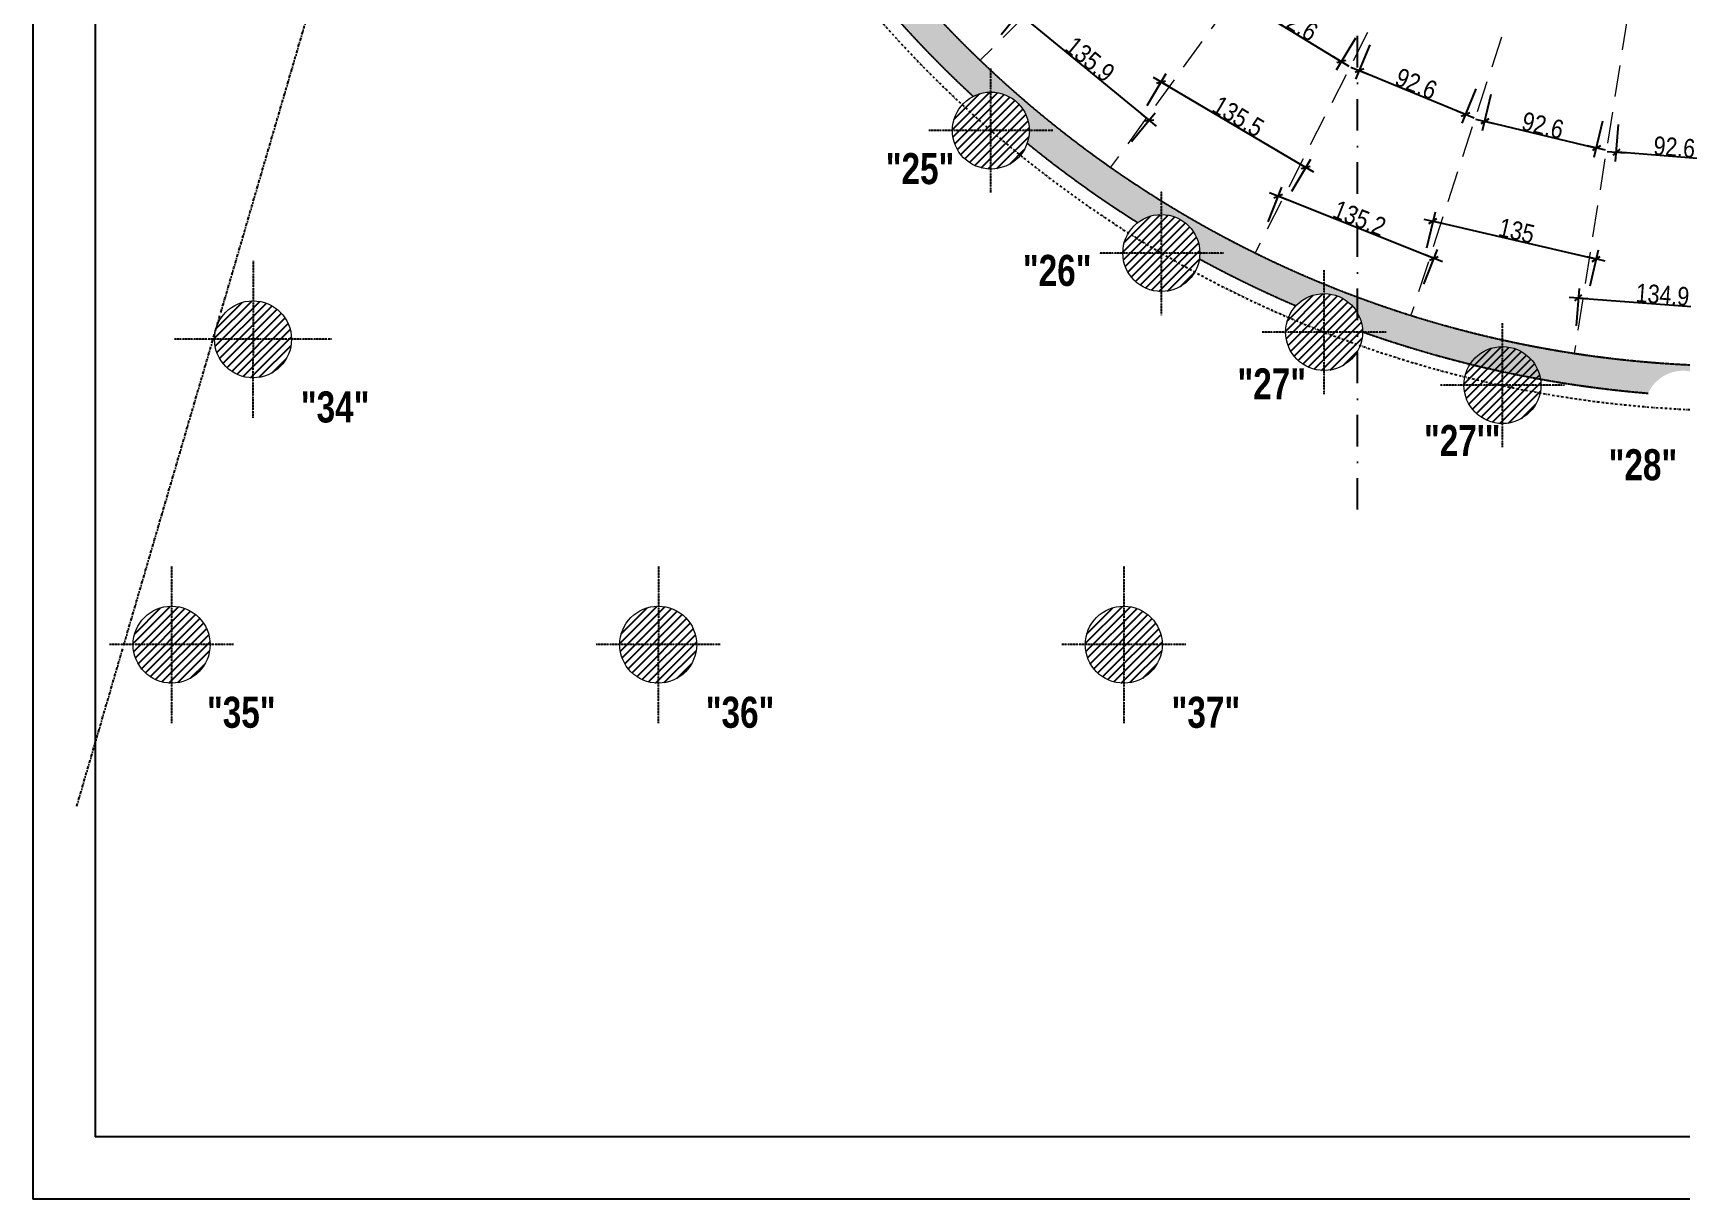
# Model space of a CAD drawing. Header units: metres. Extents: x 24213 to 30440, y -147416 to -143216.
# Drawn here: x 24213 to 25541, y -147416 to -146477 of the extents above; entities that cross this region are included whole.
import ezdxf
from ezdxf.enums import TextEntityAlignment as Align

# ---------------------------------------------------------------- set-up
doc = ezdxf.new("R2010")
doc.units = ezdxf.units.M
doc.header["$PDMODE"] = 65
for name, pattern in [('CACHEx2', [19.049999999999997, 12.7, -6.35]), ('INTERROMPU2', [9.524999999999999, 6.35, -3.175]), ('TIRETPTX2', [50.8, 25.4, -12.7, 0, -12.7])]:
    doc.linetypes.add(name, pattern=pattern)
for name, color, linetype in [('01-Cad  2', 1, 'Continuous'), ('01_cote_gen', 4, 'Continuous'), ('01_isolant ext', 2, 'TIRETPTX2'), ('01_linteaux', 3, 'Continuous'), ('01_murs_coup', 5, 'Continuous'), ('01_murs_sup', 2, 'INTERROMPU2'), ('01_poch_murs', 251, 'Continuous'), ('01_texte', 230, 'Continuous'), ('AA_COTES', 2, 'Continuous')]:
    doc.layers.add(name, color=color, linetype=linetype)
doc.layers.add('01_PIEUX', color=5, linetype='Continuous', lineweight=60)
doc.styles.add('impact', font='impact.ttf')
doc.styles.add('STYLE2', font='ARIALN.TTF')
doc.dimstyles.new('JB50', dxfattribs={"dimscale": 0.1, "dimtxt": 150, "dimasz": 15, "dimexe": 0.1, "dimexo": 0.1, "dimgap": 0.09, "dimtad": 1, "dimdec": 1, "dimdsep": 46, "dimtxsty": 'STYLE2', "dimblk1": 'BOND_G', "dimblk2": 'BOND_D', "dimsah": 1, "dimcen": 1.5, "dimdle": 0.01, "dimse1": 1, "dimse2": 1, "dimclrd": 4, "dimclre": 2, "dimclrt": 6, "dimazin": 2, "dimtfac": 2.333333333333333, "dimtdec": 1, "dimtix": 1, "dimtmove": 2, "dimatfit": 3, "dimldrblk": 'BOND_G', "dimfxl": 1, "dimtolj": 1, "dimtzin": 0, "dimarcsym": 0})

# ---------------------------------------------------------------- blocks, each defined once
blk = doc.blocks.new('BOND_G')
at = {"layer": 'AA_COTES', "color": 0}
for p, q in [((0, -5), (0, 14.99999999999999)), ((5, 0), (-5, 0)), ((1.767766952966312, 1.767766952966312), (-1.767766952966426, -1.767766952966426))]:
    blk.add_line(p, q, dxfattribs=at)
blk = doc.blocks.new('BOND_D')
at = {"layer": 'AA_COTES', "color": 0}
for p, q in [((5, 0), (-5, 0)), ((-1.767766952966312, -1.767766952966312), (1.767766952966426, 1.767766952966426)), ((0, 5), (0, -15))]:
    blk.add_line(p, q, dxfattribs=at)
blk = doc.blocks.new('*D8')
at = {"layer": '01_cote_gen', "color": 4, "lineweight": -2, "transparency": 16777216}
blk.add_line((25579.6068558304, -146580.039652382), (25490.30993860734, -146573.0125002983), dxfattribs=at)
at = {"layer": 'DEFPOINTS', "color": 0, "lineweight": 0, "transparency": 16777216}
for p in [(25497.02030600769, -146468.6210488978), (25589.30797698106, -146475.883556043), (25488.81456173218, -146572.8948227675)]:
    blk.add_point(p, dxfattribs=at)
at = {"layer": '01_cote_gen', "color": 4, "lineweight": -2, "transparency": 16777216, "xscale": 1.5, "yscale": 1.5, "zscale": 1.5}
for name, p, rotation in [('BOND_D', (25488.81456173218, -146572.8948227675), 175.5004257909797), ('BOND_G', (25581.10223270555, -146580.1573299127), 355.5004257909797)]:
    blk.add_blockref(name, p, dxfattribs=dict(at, rotation=rotation))
at = {"layer": '01_cote_gen', "color": 6, "lineweight": 0, "transparency": 16777216, "insert": (25535.55993296879, -146568.8821136897), "char_height": 15, "attachment_point": 5, "rotation": 355.5004257909797, "style": 'STYLE2'}
blk.add_mtext('\\A1;92.6', dxfattribs=at)
blk = doc.blocks.new('*D9')
at = {"layer": '01_cote_gen', "color": 4, "lineweight": -2, "transparency": 16777216}
blk.add_line((25471.31267836611, -146569.2853802158), (25384.21392670329, -146548.3768573827), dxfattribs=at)
at = {"layer": 'DEFPOINTS', "color": 0, "lineweight": 0, "transparency": 16777216}
for p in [(25407.00442909505, -146447.0122544909), (25497.02030600769, -146468.6210488978), (25382.75536407838, -146548.0267215958)]:
    blk.add_point(p, dxfattribs=at)
at = {"layer": '01_cote_gen', "color": 4, "lineweight": -2, "transparency": 16777216, "xscale": 1.5, "yscale": 1.5, "zscale": 1.5}
for name, p, rotation in [('BOND_D', (25382.75536407838, -146548.0267215958), 166.5012672106668), ('BOND_G', (25472.77124099102, -146569.6355160027), 346.5012672106668)]:
    blk.add_blockref(name, p, dxfattribs=dict(at, rotation=rotation))
at = {"layer": '01_cote_gen', "color": 6, "lineweight": 0, "transparency": 16777216, "insert": (25429.55310209738, -146551.3753406517), "char_height": 15, "attachment_point": 5, "rotation": 346.5012672106668, "style": 'STYLE2'}
blk.add_mtext('\\A1;92.6', dxfattribs=at)
blk = doc.blocks.new('*D10')
at = {"layer": '01_cote_gen', "color": 4, "lineweight": -2, "transparency": 16777216}
blk.add_line((25366.0090531502, -146542.0739652643), (25283.25256765342, -146507.7986217597), dxfattribs=at)
at = {"layer": 'DEFPOINTS', "color": 0, "lineweight": 0, "transparency": 16777216}
for p in [(25321.47626337878, -146411.5889611788), (25407.00442909505, -146447.0122544909), (25281.86672754367, -146507.2246468559)]:
    blk.add_point(p, dxfattribs=at)
at = {"layer": '01_cote_gen', "color": 4, "lineweight": -2, "transparency": 16777216, "xscale": 1.5, "yscale": 1.5, "zscale": 1.5}
for name, p, rotation in [('BOND_D', (25281.86672754367, -146507.2246468559), 157.5020773191621), ('BOND_G', (25367.39489325994, -146542.6479401681), 337.502077319162)]:
    blk.add_blockref(name, p, dxfattribs=dict(at, rotation=rotation))
at = {"layer": '01_cote_gen', "color": 6, "lineweight": 0, "transparency": 16777216, "insert": (25327.56481506646, -146517.852253218), "char_height": 15, "attachment_point": 5, "rotation": 337.5020773191621, "style": 'STYLE2'}
blk.add_mtext('\\A1;92.6', dxfattribs=at)
blk = doc.blocks.new('*D11')
at = {"layer": '01_cote_gen', "color": 4, "lineweight": -2, "transparency": 16777216}
blk.add_line((25266.0103025158, -146499.2401879143), (25189.6333789937, -146452.4415494645), dxfattribs=at)
at = {"layer": 'DEFPOINTS', "color": 0, "lineweight": 0, "transparency": 16777216}
for p in [(25242.54134177199, -146363.2229536598), (25321.47626337877, -146411.5889611787), (25188.35437995135, -146451.6578649299)]:
    blk.add_point(p, dxfattribs=at)
at = {"layer": '01_cote_gen', "color": 4, "lineweight": -2, "transparency": 16777216, "xscale": 1.5, "yscale": 1.5, "zscale": 1.5}
for name, p, rotation in [('BOND_D', (25188.35437995135, -146451.6578649299), 148.5028362771669), ('BOND_G', (25267.28930155813, -146500.0238724488), 328.502836277167)]:
    blk.add_blockref(name, p, dxfattribs=dict(at, rotation=rotation))
at = {"layer": '01_cote_gen', "color": 6, "lineweight": 0, "transparency": 16777216, "insert": (25231.82782440431, -146469.3029710717), "char_height": 15, "attachment_point": 5, "rotation": 328.502836277167, "style": 'STYLE2'}
blk.add_mtext('\\A1;92.6', dxfattribs=at)
blk = doc.blocks.new('*D135')
at = {"layer": '01_cote_gen', "color": 4, "lineweight": -2, "transparency": 16777216}
blk.add_line((24942.36370820816, -146348.372331384), (25031.23869009172, -146447.7427692717), dxfattribs=at)
at = {"layer": 'DEFPOINTS', "color": 0, "lineweight": 0, "transparency": 16777216}
for p in [(24885.42677973874, -146397.2831954252), (25032.23866108929, -146448.8608292003), (24976.30170361744, -146498.8897531702)]:
    blk.add_point(p, dxfattribs=at)
at = {"layer": '01_cote_gen', "color": 4, "lineweight": -2, "transparency": 16777216, "xscale": 1.5, "yscale": 1.5, "zscale": 1.5}
for name, p, rotation in [('BOND_G', (24941.36373721059, -146347.2542714554), 131.8088286279151), ('BOND_D', (25032.23866108929, -146448.8608292003), 311.8088286279151)]:
    blk.add_blockref(name, p, dxfattribs=dict(at, rotation=rotation))
at = {"layer": '01_cote_gen', "color": 6, "lineweight": 0, "transparency": 16777216, "insert": (24992.51641949169, -146392.9459687033), "char_height": 15, "attachment_point": 5, "rotation": 311.8088286279151, "style": 'STYLE2'}
blk.add_mtext('\\A1;136.3', dxfattribs=at)
blk = doc.blocks.new('*D136')
at = {"layer": '01_cote_gen', "color": 4, "lineweight": -2, "transparency": 16777216}
blk.add_line((25008.61092472228, -146461.8950217493), (25111.29711119887, -146546.1889491928), dxfattribs=at)
at = {"layer": 'DEFPOINTS', "color": 0, "lineweight": 0, "transparency": 16777216}
for p in [(24976.30170361742, -146498.8897531701), (25112.4565075388, -146547.1406845168), (25081.30668277386, -146585.0871512616)]:
    blk.add_point(p, dxfattribs=at)
at = {"layer": '01_cote_gen', "color": 4, "lineweight": -2, "transparency": 16777216, "xscale": 1.5, "yscale": 1.5, "zscale": 1.5}
for name, p, rotation in [('BOND_G', (25007.45152838236, -146460.9432864253), 140.6178150118741), ('BOND_D', (25112.4565075388, -146547.1406845168), 320.6178150118741)]:
    blk.add_blockref(name, p, dxfattribs=dict(at, rotation=rotation))
at = {"layer": '01_cote_gen', "color": 6, "lineweight": 0, "transparency": 16777216, "insert": (25064.81903185145, -146498.1154645607), "char_height": 15, "attachment_point": 5, "rotation": 320.6178150118741, "style": 'STYLE2'}
blk.add_mtext('\\A1;135.9', dxfattribs=at)
blk = doc.blocks.new('*D137')
at = {"layer": '01_cote_gen', "color": 4, "lineweight": -2, "transparency": 16777216}
blk.add_line((25123.30982410248, -146517.0123866659), (25237.32969012949, -146584.4454611217), dxfattribs=at)
at = {"layer": 'DEFPOINTS', "color": 0, "lineweight": 0, "transparency": 16777216}
for p in [(25081.30668277385, -146585.0871512616), (25238.62079367541, -146585.2090392995), (25197.90875589272, -146654.0473820732)]:
    blk.add_point(p, dxfattribs=at)
at = {"layer": '01_cote_gen', "color": 4, "lineweight": -2, "transparency": 16777216, "xscale": 1.5, "yscale": 1.5, "zscale": 1.5}
for name, p, rotation in [('BOND_G', (25122.01872055655, -146516.248808488), 149.3992875574409), ('BOND_D', (25238.62079367541, -146585.2090392995), 329.3992875574409)]:
    blk.add_blockref(name, p, dxfattribs=dict(at, rotation=rotation))
at = {"layer": '01_cote_gen', "color": 6, "lineweight": 0, "transparency": 16777216, "insert": (25184.2229625014, -146544.1291513235), "char_height": 15, "attachment_point": 5, "rotation": 329.39928755744086, "style": 'STYLE2'}
blk.add_mtext('\\A1;135.5', dxfattribs=at)
blk = doc.blocks.new('*D138')
at = {"layer": '01_cote_gen', "color": 4, "lineweight": -2, "transparency": 16777216}
blk.add_line((25217.71311951676, -146608.6682858467), (25340.39612435811, -146657.8407728581), dxfattribs=at)
at = {"layer": 'DEFPOINTS', "color": 0, "lineweight": 0, "transparency": 16777216}
for p in [(25197.90875589273, -146654.0473820732), (25341.7884505096, -146658.3988301023), (25323.37641303704, -146704.3359835731)]:
    blk.add_point(p, dxfattribs=at)
at = {"layer": '01_cote_gen', "color": 4, "lineweight": -2, "transparency": 16777216, "xscale": 1.5, "yscale": 1.5, "zscale": 1.5}
for name, p, rotation in [('BOND_G', (25216.32079336527, -146608.1102286024), 158.1586289054542), ('BOND_D', (25341.7884505096, -146658.3988301023), 338.1586289054542)]:
    blk.add_blockref(name, p, dxfattribs=dict(at, rotation=rotation))
at = {"layer": '01_cote_gen', "color": 6, "lineweight": 0, "transparency": 16777216, "insert": (25281.90725982614, -146626.137334165), "char_height": 15, "attachment_point": 5, "rotation": 338.1586289054542, "style": 'STYLE2'}
blk.add_mtext('\\A1;135.2', dxfattribs=at)
blk = doc.blocks.new('*D139')
at = {"layer": '01_cote_gen', "color": 4, "lineweight": -2, "transparency": 16777216}
blk.add_line((25342.49477207849, -146628.7872420418), (25471.02951327748, -146658.6940418034), dxfattribs=at)
at = {"layer": 'DEFPOINTS', "color": 0, "lineweight": 0, "transparency": 16777216}
for p in [(25472.49048769461, -146659.0339737856), (25323.37641303706, -146704.3359835731), (25454.83310307031, -146734.922647299)]:
    blk.add_point(p, dxfattribs=at)
at = {"layer": '01_cote_gen', "color": 4, "lineweight": -2, "transparency": 16777216, "xscale": 1.5, "yscale": 1.5, "zscale": 1.5}
for name, p, rotation in [('BOND_G', (25341.03379766136, -146628.4473100597), 166.9017639712213), ('BOND_D', (25472.49048769461, -146659.0339737856), 346.9017639712214)]:
    blk.add_blockref(name, p, dxfattribs=dict(at, rotation=rotation))
at = {"layer": '01_cote_gen', "color": 6, "lineweight": 0, "transparency": 16777216, "insert": (25408.49978314733, -146636.2725353447), "char_height": 15, "attachment_point": 5, "rotation": 346.9017639712213, "style": 'STYLE2'}
blk.add_mtext('\\A1;135', dxfattribs=at)
blk = doc.blocks.new('*D140')
at = {"layer": '01_cote_gen', "color": 4, "lineweight": -2, "transparency": 16777216}
blk.add_line((25459.73245634382, -146690.4453884922), (25591.21603189528, -146700.4816499808), dxfattribs=at)
at = {"layer": 'DEFPOINTS', "color": 0, "lineweight": 0, "transparency": 16777216}
for p in [(25592.71168109193, -146700.5958142509), (25454.83310307031, -146734.922647299), (25589.30797701506, -146745.1872373277)]:
    blk.add_point(p, dxfattribs=at)
at = {"layer": '01_cote_gen', "color": 4, "lineweight": -2, "transparency": 16777216, "xscale": 1.5, "yscale": 1.5, "zscale": 1.5}
for name, p, rotation in [('BOND_G', (25458.23680714717, -146690.3312242221), 175.6350250297888), ('BOND_D', (25592.71168109193, -146700.5958142509), 355.6350250297888)]:
    blk.add_blockref(name, p, dxfattribs=dict(at, rotation=rotation))
at = {"layer": '01_cote_gen', "color": 6, "lineweight": 0, "transparency": 16777216, "insert": (25526.05782102993, -146687.8181645522), "char_height": 15, "attachment_point": 5, "rotation": 355.63502502978884, "style": 'STYLE2'}
blk.add_mtext('\\A1;134.9', dxfattribs=at)

msp = doc.modelspace()

# ---------------------------------------------------------------- hatches: boundary and pattern name
at = {"layer": '01_murs_sup', "ltscale": 3}
h = msp.add_hatch(dxfattribs=at)
h.set_pattern_fill('DASH', color=256, scale=2.5, angle=135)
h.set_pattern_definition([(135, (-10737.87603500437, -135406.2644891833), (-11.22532015133644, 8.881784197001252e-16), [7.9375, -7.9375])])
h.paths.add_polyline_path([(26458.31756875604, -146132.5795003164), (26458.31833730079, -146035.5226967281), (26646.84171219205, -146035.5226967281), (26646.84171219205, -146019.5226967281), (26458.32198045652, -146019.5226967281), (26458.32198045652, -145885.8835558702), (26438.31952221841, -145885.8835558702), (26438.31833730017, -146035.5226967281), (26438.31772758174, -146112.5218844699, -0.3316165824014951), (25589.30797701505, -146745.1872373277), (25589.30797701505, -146770.1872373277, 0.04526015738334291), (25753.22588491598, -146755.3188791468, -0.6784920947094194), (25809.54098336474, -146743.1659830643, 0.0290857858348107), (25910.63721363663, -146711.6357822219, -0.6786650772580168), (25963.8813644749, -146689.6183165912, 0.03963135764520873), (26090.21530610623, -146620.1161746554, -0.05889174878895797), (26089.36111839098, -146612.8891419523, -0.5957938614643646), (26137.31062706523, -146586.9331377201, 0.03959186487785516), (26245.17080586984, -146491.4569184975, -0.1147067523627306), (26241.99191512307, -146477.7826404573, -0.5230756100816683), (26283.82395093343, -146448.7366940929, 0.1000910596722721)])
h.paths.add_polyline_path([(24718.90511864838, -146024.7011767622), (24715.54801949124, -145885.8835558702), (24690.54071002487, -145885.8835558702), (24693.43571772359, -146005.5934787499, -0.328755579086477), (24715.2658079523, -146035.2061914724, -0.2553953403700908), (24701.00994645213, -146061.2951513194, 0.06071621505798748), (24775.56063057656, -146268.7434070582, -0.4496334161171455), (24810.25323608142, -146299.5226965982, -0.1753608633251859), (24803.07514215831, -146319.3599542429, 0.01836853256108478), (24838.9725150506, -146375.8280163208, -0.4913802896854275), (24877.8255964908, -146405.8168327678, -0.140327085577333), (24873.12885203873, -146422.222281484, 0.03953732202023799), (24970.68426362344, -146527.9365933869, -0.5620629895725984), (25015.92879696967, -146555.4700869855, -0.0842861395221403), (25014.19173531973, -146565.7014328951, 0.03011723266168045), (25103.2391924699, -146629.6793766067, -0.6241365282367528), (25153.27314037867, -146654.1479038817, -0.03818521046561189), (25152.91258126118, -146658.8622079031, 0.0237593458811339), (25230.75157450988, -146696.6586136878, -0.6784920947084723), (25284.40362222021, -146717.6476816273, 0.06483465551945516), (25514.41534559419, -146767.1035846631, -0.6784920947094583), (25571.95286879453, -146770.0219096029, 0.004762977334731561), (25589.30797701505, -146770.1872373277), (25589.30797701505, -146745.1872373277, -0.3601863127720239)])
at = {"layer": '01_poch_murs', "ltscale": 3}
h = msp.add_hatch(color=256, dxfattribs=at)
h.dxf.hatch_style = 1
h.paths.add_polyline_path([(24887.87734971177, -145267.2316135634), (24881.75845546128, -145267.2316135634, -0.3180508282359097), (24854.61862995905, -145290.6018806988), (24827.9720623188, -145379.4076544297, -0.2237955367623003), (24839.23641071852, -145403.3138054355, -0.09897303326771603), (24836.85399008891, -145415.2316135804), (24843.4197886193, -145415.2316135804)])
h.paths.add_polyline_path([(24843.4197886193, -145415.2316135804), (24836.85399008891, -145415.2316135804, -0.2738205389938315), (24811.55053533875, -145434.1361443799), (24784.82025003556, -145523.2209263467, -0.2206120316884544), (24795.79596084754, -145546.8858337523, -0.3797029099391359), (24768.48385702152, -145577.6656879074), (24741.87370955073, -145666.3500831038, -0.2332341861448616), (24754.00834672206, -145690.9488246436, -0.3935893677039966), (24725.20518484884, -145721.8708863835), (24698.72523291838, -145810.0231104339, -0.2331529290483465), (24710.85228805113, -145834.6160352709, -0.3194978935303579), (24690.00918859724, -145863.9048961449), (24690.54071002489, -145885.8835558701), (24715.54801949126, -145885.8835558701), (24714.54163856648, -145844.2692337577), (24801.38569852553, -145555.1638361702, -0.2017052976722566), (24802.50089695757, -145551.4513210455)])
h.paths.add_polyline_path([(24715.54801949126, -145885.8835558701), (24690.54071002489, -145885.8835558701), (24693.43571772362, -146005.5934787499, -0.240193406139312), (24713.61726111273, -146025.2316139188), (24718.91794648769, -146025.2316139188)])
h.paths.add_polyline_path([(24719.00615293191, -146025.2316139188), (24713.61726111273, -146025.2316139188, -0.0820806785414689), (24715.26580795231, -146035.2061914724, -0.2553953403698855), (24701.00994645216, -146061.2951513194, 0.06071621505799264), (24775.56063057659, -146268.7434070582, -0.427582122664131), (24810.16845786363, -146297.2316134137), (24819.16959686548, -146297.2316134137, -0.08234245980272245)])
h.paths.add_polyline_path([(24819.16959686548, -146297.2316134137), (24810.16845786363, -146297.2316134137, -0.0184954473329373), (24810.25323608144, -146299.5226965982, -0.1753608633251471), (24803.07514215833, -146319.3599542429, 0.01836853256108477), (24838.97251505062, -146375.8280163208, -0.4913802896853409), (24877.82559649082, -146405.8168327678, -0.1403270855771818), (24873.12885203874, -146422.222281484, 0.03953732202024386), (24970.68426362346, -146527.9365933869, -0.5620629895725562), (25015.92879696969, -146555.4700869856, -0.08428613952214607), (25014.19173531975, -146565.7014328951, 0.03011723266167905), (25103.23919246992, -146629.6793766067, -0.6241365282367535), (25153.27314037869, -146654.1479038817, -0.03818521046560933), (25152.9125812612, -146658.8622079031, 0.0237593458811355), (25230.7515745099, -146696.6586136878, -0.5039318466174627), (25280.25970904974, -146702.3366542627), (25280.25970904974, -146689.5396733858, -0.1761228929484829)])
h.paths.add_polyline_path([(25280.25970904974, -146689.5396733858), (25280.25970904974, -146702.3366542627, -0.1300830585744839), (25284.40362222024, -146717.6476816273, 0.06483465551945058), (25514.4153455942, -146767.1035846631, -0.6784920947098105), (25571.95286879455, -146770.0219096029, 0.004762977334749889), (25589.30797701514, -146770.1872373277), (25589.30797701514, -146745.1872373277, -0.08931239155494688)])
h.paths.add_polyline_path([(25809.54098336476, -146743.1659830644, 0.02604617036682067), (25900.25716864848, -146715.4766745056), (25900.25716864848, -146688.8296905704, -0.08988955722728416), (25589.30797701514, -146745.1872373277), (25589.30797701514, -146770.1872373277, 0.04526015738332237), (25753.225884916, -146755.3188791468, -0.6784920947096146)])
edge = h.paths.add_edge_path()
edge.add_line((25048.18329176013, -144782.9963548779), (25025.11994785958, -144773.2521084461))
edge.add_arc((26106.11669974069, -145300.5053122972), 1202.726036364359, 153.9993209300817, 155.8552133278959)
edge.add_arc((24986.98403473804, -144830.7468962227), 30.99999999999181, -6.821210263296962e-12, 45.76044301059699, ccw=False)
edge.add_arc((24986.98403473803, -144830.7468962227), 31.00000000000364, -91.30111602161622, 0, ccw=False)
edge.add_arc((26106.1166997304, -145300.5053122932), 1202.726036353317, 158.604113661065, 160.7596099109419)
edge.add_line((24970.56976282549, -144904.1682428585), (24946.09778300132, -144985.7267059354))
edge.add_arc((24927.15949304942, -145010.2693458443), 30.99999999999297, -6.821210263296962e-12, 52.344482336476574, ccw=False)
edge.add_arc((24927.15949304942, -145010.2693458443), 31, -85.74869509530629, 0, ccw=False)
edge.add_line((24929.45756032483, -145041.1840492522), (24914.271459063, -145091.7952007791))
edge.add_arc((24895.11731046048, -145116.1697488018), 30.99999999998927, -1.0118128557223827e-11, 51.8388232869724, ccw=False)
edge.add_arc((24895.11731046047, -145116.1697488018), 31, -85.24303604578489, 0, ccw=False)
edge.add_line((24897.6881197955, -145147.0629671412), (24871.12245829898, -145235.5991026661))
edge.add_arc((24851.67686058948, -145259.7417771186), 31.00000000001052, 6.707523425575346e-12, 51.15046554255821, ccw=False)
edge.add_arc((24851.67686058966, -145259.7417771187), 30.99999999983265, -13.981443262347796, 0, ccw=False)
edge.add_line((24881.75845546128, -145267.2316135634), (24887.87734971177, -145267.2316135634))
edge.add_line((24887.87734971177, -145267.2316135634), (24996.15210441934, -144906.7830575749))
edge.add_arc((26106.11669973996, -145300.5053122968), 1177.726036363551, 153.9335210040949, 160.4695873568468, ccw=False)
at = {"layer": '01_poch_murs'}
h = msp.add_hatch(dxfattribs=at)
h.set_pattern_fill('ANSI31', color=256, scale=1.5)
h.set_pattern_definition([(45, (6776.236464729238, -137852.2024118941), (-3.367596045400932, 3.367596045400933), [])])
h.paths.add_polyline_path([(24984.92879696969, -146524.4700869856, 0.4142135623730951), (24953.92879696969, -146555.4700869856), (24984.92879696969, -146555.4700869856)])
h.paths.add_polyline_path([(24984.92879696969, -146555.4700869856), (24953.92879696969, -146555.4700869856, 0.4142135623730951), (24984.92879696969, -146586.4700869856)])
h.paths.add_polyline_path([(24984.92879696969, -146524.4700869856), (24984.92879696969, -146555.4700869856), (25015.92879696969, -146555.4700869856, 0.4142135623730951)])
h.paths.add_polyline_path([(25015.92879696969, -146555.4700869856), (24984.92879696969, -146555.4700869856), (24984.92879696969, -146586.4700869856, 0.4142135623730951)])
h = msp.add_hatch(dxfattribs=at)
h.set_pattern_fill('ANSI31', color=256, scale=1.5)
h.set_pattern_definition([(45, (6913.580808138238, -137950.8802287903), (-3.367596045400932, 3.367596045400933), [])])
h.paths.add_polyline_path([(25122.27314037869, -146623.1479038817, 0.4142135623730951), (25091.27314037869, -146654.1479038817), (25122.27314037869, -146654.1479038817)])
h.paths.add_polyline_path([(25122.27314037869, -146654.1479038817), (25091.27314037869, -146654.1479038817, 0.4142135623730951), (25122.27314037869, -146685.1479038817)])
h.paths.add_polyline_path([(25122.27314037869, -146623.1479038817), (25122.27314037869, -146654.1479038817), (25153.27314037869, -146654.1479038817, 0.4142135623730951)])
h.paths.add_polyline_path([(25153.27314037869, -146654.1479038817), (25122.27314037869, -146654.1479038817), (25122.27314037869, -146685.1479038817, 0.4142135623730951)])
h = msp.add_hatch(dxfattribs=at)
h.set_pattern_fill('ANSI31', color=256, scale=1.5)
h.set_pattern_definition([(45, (6181.828003742939, -138020.4183262102), (-3.367596045400932, 3.367596045400933), [])])
h.paths.add_polyline_path([(24390.52033598339, -146692.6860013016, 0.4142135623730951), (24359.52033598339, -146723.6860013016), (24390.52033598339, -146723.6860013016)])
h.paths.add_polyline_path([(24390.52033598339, -146723.6860013016), (24359.52033598339, -146723.6860013016, 0.4142135623730951), (24390.52033598339, -146754.6860013016)])
h.paths.add_polyline_path([(24390.52033598339, -146692.6860013016), (24390.52033598339, -146723.6860013016), (24421.52033598339, -146723.6860013016, 0.4142135623730951)])
h.paths.add_polyline_path([(24421.52033598339, -146723.6860013016), (24390.52033598339, -146723.6860013016), (24390.52033598339, -146754.6860013016, 0.4142135623730951)])
h = msp.add_hatch(dxfattribs=at)
h.set_pattern_fill('ANSI31', color=256, scale=1.5)
h.set_pattern_definition([(45, (7044.711776615943, -138014.5537051377), (-3.367596045400932, 3.367596045400933), [])])
h.paths.add_polyline_path([(25253.40410885639, -146686.8213802291, 0.4142135623730951), (25222.40410885639, -146717.8213802291), (25253.40410885639, -146717.8213802291)])
h.paths.add_polyline_path([(25253.40410885639, -146717.8213802291), (25222.40410885639, -146717.8213802291, 0.4142135623730951), (25253.40410885639, -146748.8213802291)])
h.paths.add_polyline_path([(25253.40410885639, -146686.8213802291), (25253.40410885639, -146717.8213802291), (25284.40410885639, -146717.8213802291, 0.4142135623730951)])
h.paths.add_polyline_path([(25284.40410885639, -146717.8213802291), (25253.40410885639, -146717.8213802291), (25253.40410885639, -146748.8213802291, 0.4142135623730951)])
h = msp.add_hatch(dxfattribs=at)
h.set_pattern_fill('ANSI31', color=256, scale=1.5)
h.set_pattern_definition([(45, (7188.343614301175, -138057.2806830784), (-3.367596045400932, 3.367596045400933), [])])
h.paths.add_polyline_path([(25397.03594654162, -146729.5483581698, 0.4142135623730951), (25366.03594654162, -146760.5483581698), (25397.03594654162, -146760.5483581698)])
h.paths.add_polyline_path([(25397.03594654162, -146760.5483581698), (25366.03594654162, -146760.5483581698, 0.4142135623730951), (25397.03594654162, -146791.5483581698)])
h.paths.add_polyline_path([(25397.03594654162, -146729.5483581698), (25397.03594654162, -146760.5483581698), (25428.03594654162, -146760.5483581698, 0.4142135623730951)])
h.paths.add_polyline_path([(25428.03594654162, -146760.5483581698), (25397.03594654162, -146760.5483581698), (25397.03594654162, -146791.5483581698, 0.4142135623730951)])
h = msp.add_hatch(dxfattribs=at)
h.set_pattern_fill('ANSI31', color=256, scale=1.5)
h.set_pattern_definition([(45, (6116.219848877605, -138266.4414336446), (-3.367596045400932, 3.367596045400933), [])])
h.paths.add_polyline_path([(24324.91218111805, -146938.709108736, 0.4142135623730951), (24293.91218111805, -146969.709108736), (24324.91218111805, -146969.709108736)])
h.paths.add_polyline_path([(24324.91218111805, -146969.709108736), (24293.91218111805, -146969.709108736, 0.4142135623730951), (24324.91218111805, -147000.709108736)])
h.paths.add_polyline_path([(24324.91218111805, -146938.709108736), (24324.91218111805, -146969.709108736), (24355.91218111805, -146969.709108736, 0.4142135623730951)])
h.paths.add_polyline_path([(24355.91218111805, -146969.709108736), (24324.91218111805, -146969.709108736), (24324.91218111805, -147000.709108736, 0.4142135623730951)])
h = msp.add_hatch(dxfattribs=at)
h.set_pattern_fill('ANSI31', color=256, scale=1.5)
h.set_pattern_definition([(45, (6508.237805122688, -138266.4414336446), (-3.367596045400932, 3.367596045400933), [])])
h.paths.add_polyline_path([(24716.93013736313, -146938.709108736, 0.4142135623730951), (24685.93013736313, -146969.709108736), (24716.93013736313, -146969.709108736)])
h.paths.add_polyline_path([(24716.93013736313, -146969.709108736), (24685.93013736313, -146969.709108736, 0.4142135623730951), (24716.93013736313, -147000.709108736)])
h.paths.add_polyline_path([(24716.93013736313, -146938.709108736), (24716.93013736313, -146969.709108736), (24747.93013736313, -146969.709108736, 0.4142135623730951)])
h.paths.add_polyline_path([(24747.93013736313, -146969.709108736), (24716.93013736313, -146969.709108736), (24716.93013736313, -147000.709108736, 0.4142135623730951)])
h = msp.add_hatch(dxfattribs=at)
h.set_pattern_fill('ANSI31', color=256, scale=1.5)
h.set_pattern_definition([(45, (6883.285615682838, -138266.4414336446), (-3.367596045400932, 3.367596045400933), [])])
h.paths.add_polyline_path([(25091.97794792328, -146938.709108736, 0.4142135623730951), (25060.97794792328, -146969.709108736), (25091.97794792328, -146969.709108736)])
h.paths.add_polyline_path([(25091.97794792328, -146969.709108736), (25060.97794792328, -146969.709108736, 0.4142135623730951), (25091.97794792328, -147000.709108736)])
h.paths.add_polyline_path([(25091.97794792328, -146938.709108736), (25091.97794792328, -146969.709108736), (25122.97794792328, -146969.709108736, 0.4142135623730951)])
h.paths.add_polyline_path([(25122.97794792328, -146969.709108736), (25091.97794792328, -146969.709108736), (25091.97794792328, -147000.709108736, 0.4142135623730951)])

# ---------------------------------------------------------------- linework, layer by layer
at = {"layer": '01-Cad  2'}
for p, q in [((24213.23257086057, -143216.4079093044), (24213.23257086057, -147416.4078912861)), ((24263.23257086057, -143266.4079093044), (24263.23257086057, -147366.4078912861)), ((29390.38602756584, -147366.4078912861), (24263.23257086057, -147366.4078912861)), ((29390.38602756584, -147416.4078912861), (24213.23257086057, -147416.4078912861))]:
    msp.add_line(p, q, dxfattribs=at)
at = {"layer": '01_isolant ext'}
msp.add_line((25280.25970904974, -146860.866097395), (25280.25970904974, -143865.8624873835), dxfattribs=at)
at = {"layer": '01_linteaux', "linetype": 'TIRETPTX2', "ltscale": 0.01}
for p, q in [((24984.92879696969, -146605.4700869856), (24984.92879696969, -146505.4700869856)), ((25034.92879696969, -146555.4700869856), (24934.92879696969, -146555.4700869856)), ((25122.27314037869, -146704.1479038817), (25122.27314037869, -146604.1479038817)), ((25172.27314037869, -146654.1479038817), (25072.27314037869, -146654.1479038817)), ((24390.62033598339, -146660.527872758), (24390.42033598339, -146786.8441298453)), ((25253.40410885639, -146767.8213802291), (25253.40410885639, -146667.8213802291)), ((25303.40410885639, -146717.8213802291), (25203.40410885639, -146717.8213802291)), ((25397.03594654162, -146810.5483581698), (25397.03594654162, -146710.5483581698)), ((24453.67846452705, -146723.6860013016), (24327.36220743973, -146723.6860013016)), ((25447.03594654162, -146760.5483581698), (25347.03594654162, -146760.5483581698)), ((24324.91218111805, -146906.5509801923), (24324.91218111805, -147032.8672372796)), ((24717.13013736313, -146906.5509801923), (24716.93013736313, -147032.8672372796)), ((25091.97794792328, -146906.5509801923), (25091.97794792328, -147032.8672372796)), ((24374.81218111805, -146969.709108736), (24274.81218111805, -146969.709108736)), ((24766.93013736313, -146969.709108736), (24666.93013736313, -146969.709108736)), ((25141.97794792328, -146969.709108736), (25041.97794792328, -146969.709108736))]:
    msp.add_line(p, q, dxfattribs=at)
at = {"layer": '01_linteaux', "linetype": 'TIRETPTX2', "ltscale": 0.07}
msp.add_arc((25589.30797732796, -145859.1872371022), 922.0000000000022, 186.4389118416416, 321.9287470652934, dxfattribs=at)
at = {"layer": '01_linteaux', "color": 5, "linetype": 'TIRETPTX2', "ltscale": 0.1}
msp.add_open_spline([(24248.51155064347, -147099.7644891832), (24402.81025508669, -146571.0530322462), (24557.10895952991, -146042.3415753093)], degree=2, dxfattribs=at)
at = {"layer": '01_murs_coup', "linetype": 'Continuous', "lineweight": 5}
for radius, start, end in [(885.9999999999993, 190.7666960631612, 331.3132886918895), (911.0000000000007, 218.1731940706197, 227.2297637003128), (911.0000000000007, 230.8537431025283, 237.7540186019966), (911.0000000000007, 241.3779980038995, 246.8222146981801), (910.9999999999993, 250.4461941004752, 265.2844348553623)]:
    msp.add_arc((25589.30797701507, -145859.1872373277), radius, start, end, dxfattribs=at)
at = {"layer": '01_murs_sup', "ltscale": 0.05}
for radius, start, end in [(885.9999999999993, 190.7666960631612, 343.3855078081551), (911.0000000000007, 218.1731940706197, 227.2297637003128), (911.0000000000007, 230.8537431025283, 237.7540186019966), (911.0000000000007, 241.3779980038995, 246.8222146981801), (910.9999999999993, 250.4461941004752, 265.2844348553623)]:
    msp.add_arc((25589.30797701504, -145859.1872373277), radius, start, end, dxfattribs=at)
at = {"layer": '01_PIEUX', "linetype": 'Continuous', "lineweight": 5}
for centre in [(24984.92879696969, -146555.4700869856), (25122.27314037869, -146654.1479038817), (24390.52033598339, -146723.6860013016), (25253.40410885639, -146717.8213802291), (25397.03594654162, -146760.5483581698), (24324.91218111805, -146969.709108736), (24716.93013736313, -146969.709108736), (25091.97794792328, -146969.709108736)]:
    msp.add_circle(centre, 31, dxfattribs=at)
at = {"layer": '01_poch_murs', "linetype": 'CACHEx2', "lineweight": 5, "ltscale": 2}
for p, q in [((25363.01758347486, -146112.1738733127), (24976.30170361741, -146498.8897531701)), ((25401.20541676733, -146144.7843174114), (25081.30668277386, -146585.0871512616)), ((25444.0241849846, -146171.0186553706), (25197.90875589272, -146654.0473820732)), ((25490.41922210768, -146190.231080093), (25323.37641303705, -146704.3359835731)), ((25539.24787079951, -146201.9487796878), (25454.83310307031, -146734.922647299))]:
    msp.add_line(p, q, dxfattribs=at)

# ---------------------------------------------------------------- texts
at = {"layer": '01_texte', "style": 'impact'}
for s, p in [('"25"', (24927.85240097687, -146606.1322899231)), ('"26"', (25038.35814951478, -146688.1640580362)), ('"27"', (25211.21839676466, -146779.5718790405)), ('"34"', (24456.65850297525, -146798.1471381265)), ('"27\'"', (25364.6430368628, -146825.2769579216)), ('"28"', (25510.21091455329, -146844.7321717048)), ('"35"', (24381.05034810991, -147044.1702455609)), ('"36"', (24782.86830435499, -147044.1702455609)), ('"37"', (25158.11611491514, -147044.1702455609))]:
    msp.add_text(s, height=25, rotation=5.169332623788947e-08, dxfattribs=at).set_placement(p, align=Align.BOTTOM_CENTER)

# ---------------------------------------------------------------- dimensions: what is measured, and where the dimension line sits
at = {"layer": '01_cote_gen', "lineweight": 0}
for p1, p2, distance, picture, middle in [((24885.42677973874, -146397.2831954252), (24976.30170361741, -146498.8897531701), 75.04556245899748, '*D135', (24992.51641949169, -146392.9459687033)), ((25321.47626337878, -146411.5889611788), (25242.54134177199, -146363.2229536599), 103.71576718458425, '*D11', (25231.82782440431, -146469.3029710717)), ((25407.00442909505, -146447.0122544909), (25321.47626337878, -146411.5889611788), 103.51376577057243, '*D10', (25327.56481506646, -146517.852253218)), ((24976.30170361741, -146498.8897531701), (25081.30668277386, -146585.0871512616), 49.09425548167664, '*D136', (25064.81903185145, -146498.1154645607)), ((25497.02030600769, -146468.6210488977), (25407.00442909505, -146447.0122544909), 103.8842611691866, '*D9', (25429.55310209738, -146551.3753406517)), ((25589.30797698106, -146475.883556043), (25497.02030600769, -146468.6210488977), 104.59614790308147, '*D8', (25535.55993296879, -146568.8821136897)), ((25081.30668277386, -146585.0871512616), (25197.90875589272, -146654.0473820732), 79.97616805179209, '*D137', (25184.2229625014, -146544.1291513235)), ((25197.90875589272, -146654.0473820732), (25323.37641303705, -146704.3359835731), 49.489647330448285, '*D138', (25281.90725982614, -146626.137334165)), ((25323.37641303705, -146704.3359835731), (25454.83310307031, -146734.922647299), 77.91581353867736, '*D139', (25408.49978314733, -146636.2725353447)), ((25454.83310307031, -146734.922647299), (25589.30797701507, -146745.1872373277), 44.72113832915401, '*D140', (25526.05782102993, -146687.8181645522))]:
    dim = msp.add_aligned_dim(p1=p1, p2=p2, distance=distance, dimstyle='JB50', dxfattribs=at)
    dim.commit()
    dim.dimension.update_dxf_attribs({"geometry": picture, "text_midpoint": middle})

doc.saveas('drawing.dxf')
